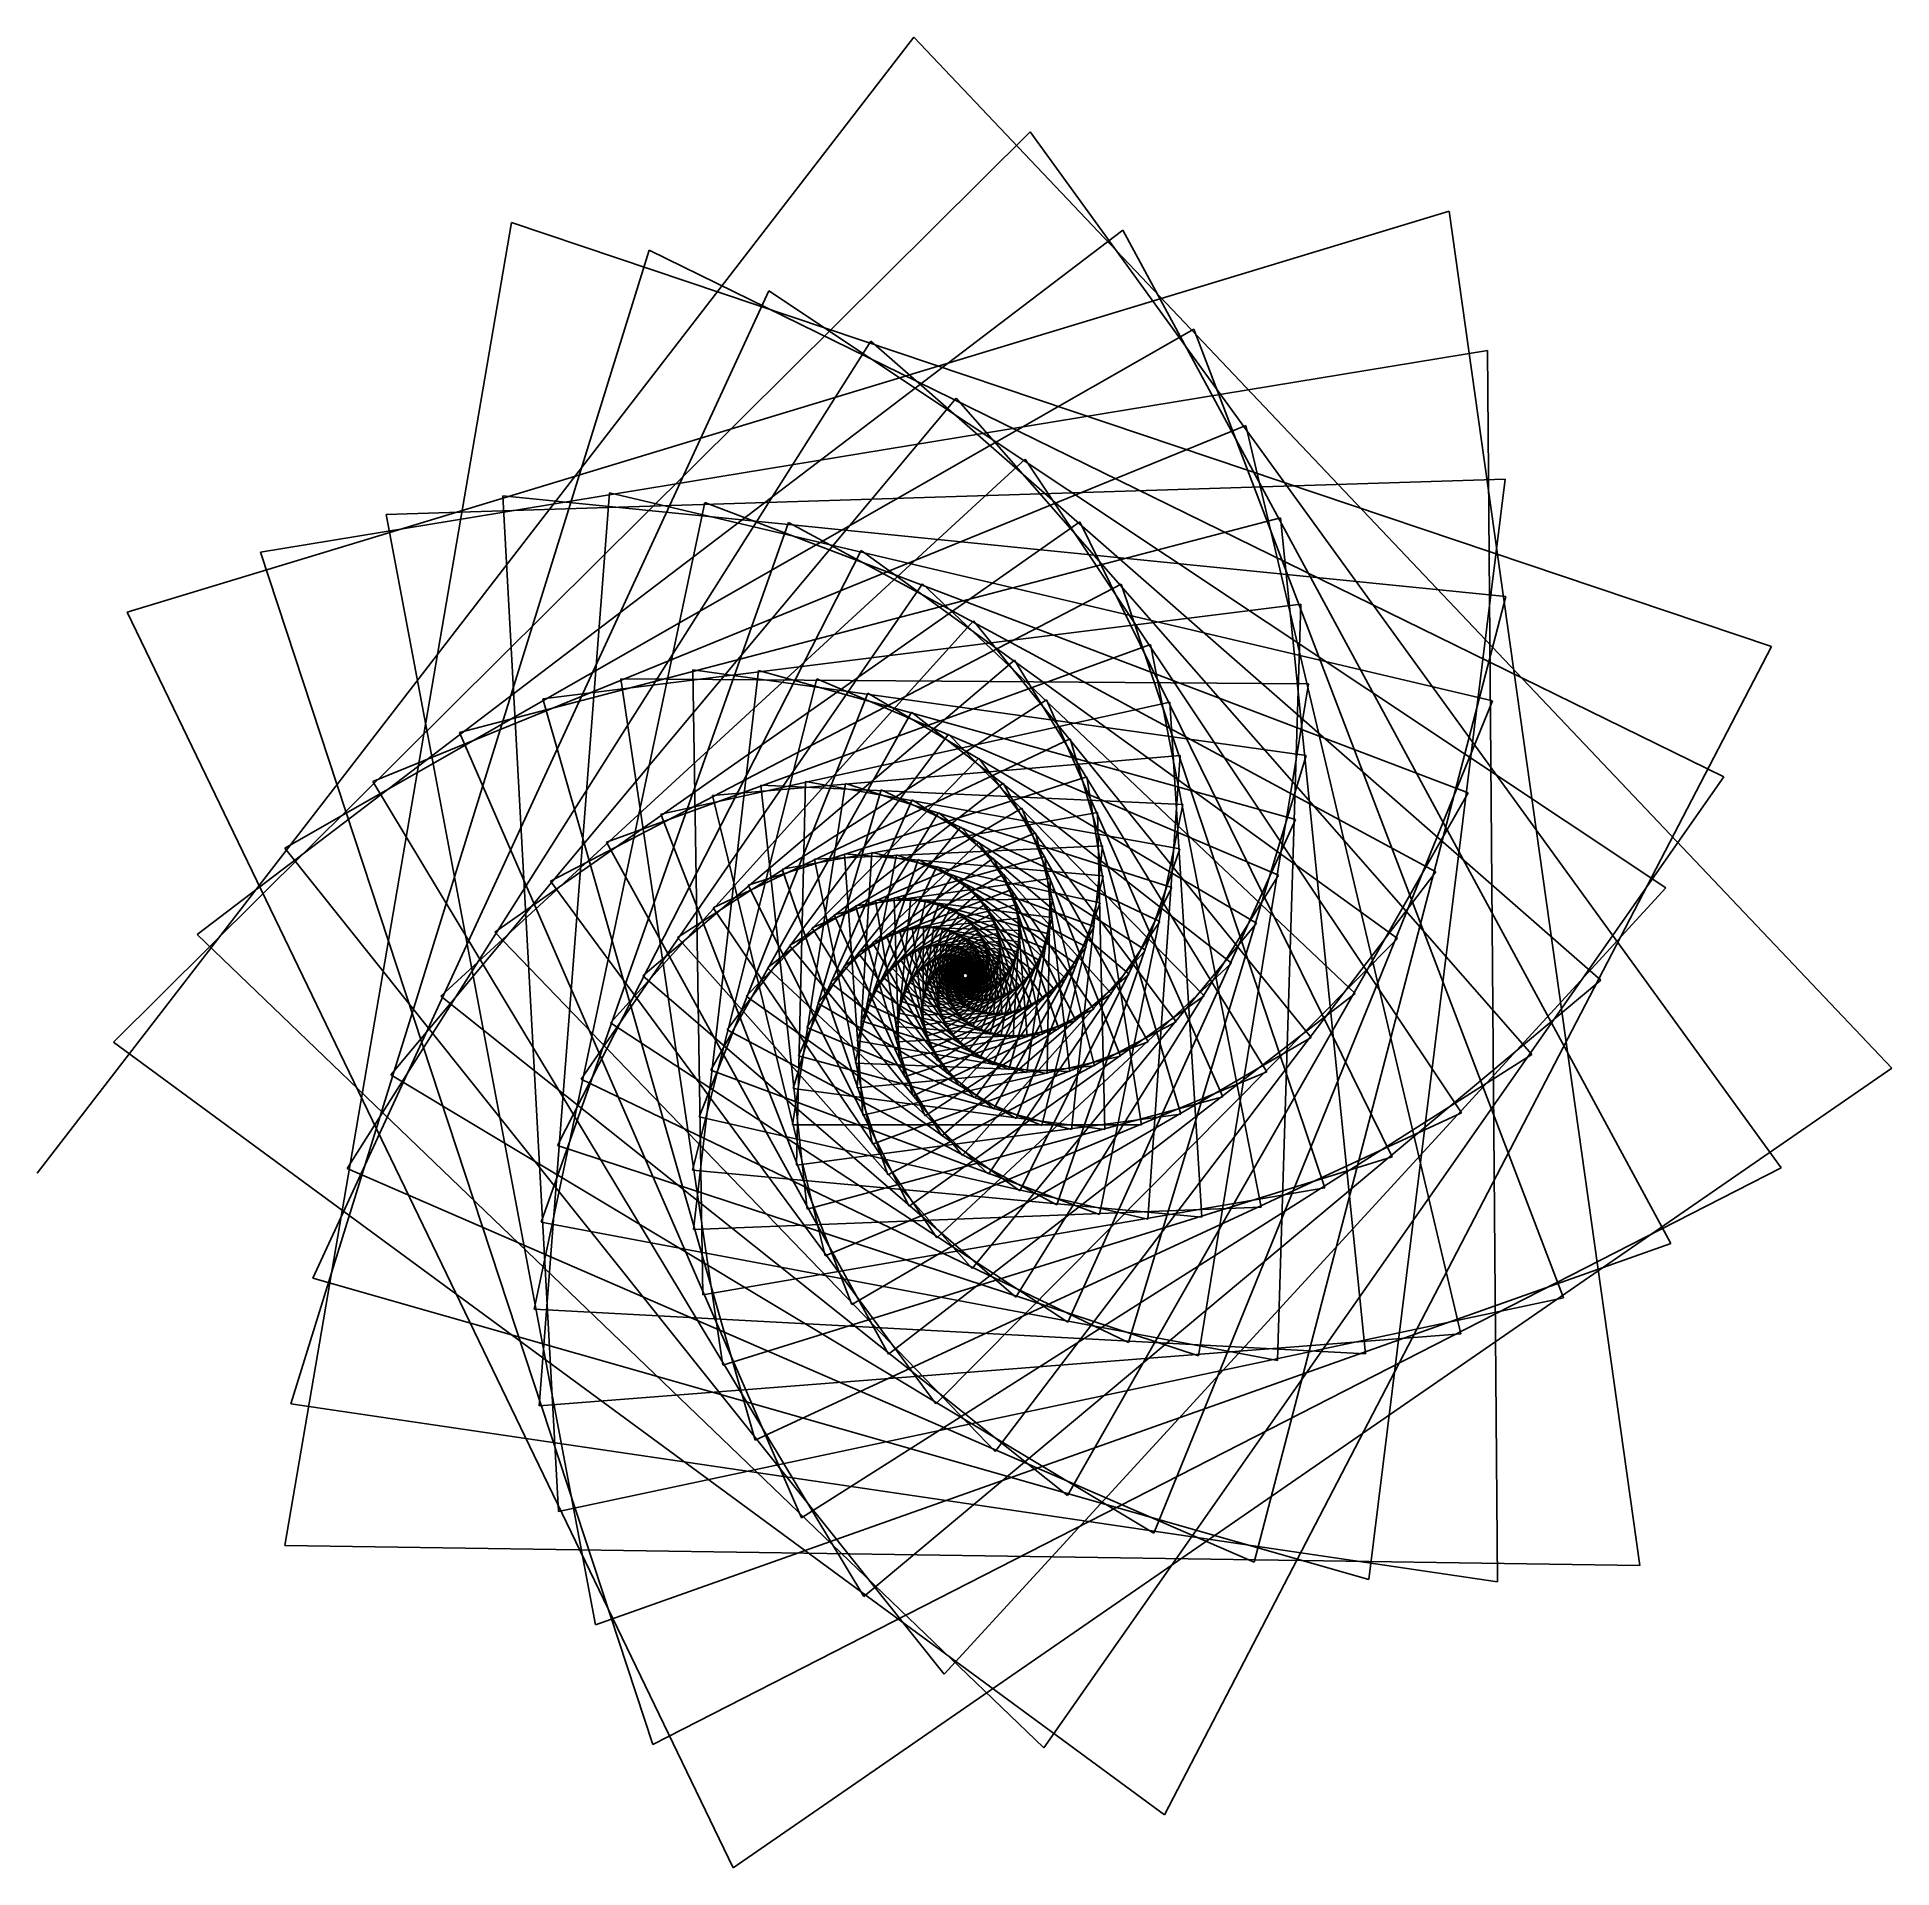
# Model space of a CAD drawing. Header units: metres. Extents: x -2416 to 3610, y -2500 to 3450.
import ezdxf

# ---------------------------------------------------------------- set-up
doc = ezdxf.new("R2010")
doc.units = ezdxf.units.M

msp = doc.modelspace()

# ---------------------------------------------------------------- linework, layer by layer
for p, q in [((432.11426, 3449.5476), (-2415.881, -242.14001)), ((3610.0923, 98.79993), (432.11426, 3449.5476)), ((810.36835, 3141.4146), (-2167.3853, 183.14117)), ((3250.796, -224.34613), (810.36835, 3141.4146)), ((2171.5474, 2884.3032), (-2122.78, 1580.9768)), ((-874.66956, 2846.5127), (-1610.9324, -1451.8313)), ((3219.4028, 1469.746), (-874.66956, 2846.5127)), ((2791.3926, -1517.2279), (2171.5474, 2884.3032)), ((1111.5479, 2821.7415), (-1895.3813, 533.33435)), ((2891.9712, -470.3009), (1111.5479, 2821.7415)), ((-427.10535, 2757.5842), (-1591.8877, -991.531)), ((3064.053, 1045.3081), (-427.10535, 2757.5842)), ((-38.314026, 2625.3162), (-1520.523, -582.9831)), ((2875.2778, 684.8657), (-38.314026, 2625.3162)), ((1342.5787, 2500.874), (-1611.2673, 813.73816)), ((2542.6855, -647.42175), (1342.5787, 2500.874)), ((2295.9702, 2431.5051), (-1690.4673, 1775.5713)), ((293.17764, 2461.39), (-1408.5773, -226.8017)), ((2664.2307, 385.48425), (293.17764, 2461.39)), ((2329.2651, -1569.8773), (2295.9702, 2431.5051)), ((569.6569, 2275.9385), (-1266.6002, 77.851685)), ((2440.5186, 143.22772), (569.6569, 2275.9385)), ((1510.864, 2187.226), (-1324.5883, 1030.4277)), ((2210.0432, -764.2385), (1510.864, 2187.226)), ((794.49756, 2077.775), (-1103.9076, 332.9715)), ((2212.2515, -46.551514), (794.49756, 2077.775)), ((2353.5293, 2012.7068), (-1281.6631, 1898.1754)), ((1910.6187, -1562.2802), (2353.5293, 2012.7068)), ((2355.4321, 1632.1494), (-902.34204, 1959.3079)), ((-902.34204, 1959.3079), (-721.7185, -1341.2593)), ((-246.87817, 1936.9294), (-801.37976, -683.92676)), ((-556.5946, 1969.0624), (-785.2444, -997.8806)), ((2312.1804, 1292.2944), (-556.5946, 1969.0624)), ((2233.438, 994.0977), (-246.87817, 1936.9294)), ((-1281.6631, 1898.1754), (-601.7174, -1710.135)), ((1624.0043, 1887.4318), (-1043.1453, 1189.9521)), ((971.7515, 1874.3656), (-928.5781, 541.4379)), ((25.734497, 1871.6699), (-778.6969, -401.8313)), ((2127.942, 737.2712), (25.734497, 1871.6699)), ((1986.1174, -188.9591), (971.7515, 1874.3656)), ((1899.3767, -829.20154), (1624.0043, 1887.4318)), ((-1690.4673, 1775.5713), (-415.80865, -2098.857)), ((261.3208, 1781.229), (-725.1339, -152.75305)), ((2003.4567, 520.52576), (261.3208, 1781.229)), ((1105.917, 1671.8954), (-747.4812, 706.77576)), ((460.88855, 1672.6882), (-647.89075, 63.135406)), ((1866.7582, 341.79382), (460.88855, 1672.6882)), ((1767.4823, -289.3415), (1105.917, 1671.8954)), ((1537.8927, -1506.0514), (2355.4321, 1632.1494)), ((-2122.78, 1580.9768), (-154.42902, -2499.8284)), ((1689.493, 1606.5817), (-773.1278, 1299.0778)), ((1614.4475, -850.48364), (1689.493, 1606.5817)), ((626.17346, 1552.2484), (-553.47546, 246.75871)), ((1723.6499, 198.42981), (626.17346, 1552.2484)), ((1201.7388, 1475.3529), (-566.33167, 832.942)), ((1560.5038, -353.10406), (1201.7388, 1475.3529)), ((1246.9065, -2326.8328), (3219.4028, 1469.746)), ((759.45703, 1425.2385), (-447.52527, 399.48233)), ((1706.9336, 1114.4873), (-284.95807, 1393.0411)), ((-284.95807, 1393.0411), (-252.8418, -637.3407)), ((-72.49188, 1390.772), (-283.64905, -425.0462)), ((1672.2806, 906.90186), (-72.49188, 1390.772)), ((1579.0176, 87.44699), (759.45703, 1425.2385)), ((1714.8396, 1348.134), (-519.2599, 1364.5742)), ((-519.2599, 1364.5742), (-187.97565, -866.6328)), ((116.85669, 1363.6511), (-286.06793, -231.94415)), ((1616.8354, 725.7342), (116.85669, 1363.6511)), ((1357.6475, -835.82263), (1714.8396, 1348.134)), ((-773.1278, 1299.0778), (-83.125854, -1109.6786)), ((1264.0408, 1288.6296), (-389.76154, 924.14325)), ((863.4048, 1296.145), (-334.93042, 523.26697)), ((282.6384, 1317.0823), (-265.41827, -59.323425)), ((1545.9541, 570.5991), (282.6384, 1317.0823)), ((1436.8118, 5.42334), (863.4048, 1296.145)), ((1211.893, -1411.8452), (2312.1804, 1292.2944)), ((1368.2532, -385.562), (1264.0408, 1288.6296)), ((425.09064, 1255.94), (-226.6001, 92.29379)), ((1464.3721, 440.52023), (425.09064, 1255.94)), ((-1043.1453, 1189.9521), (67.75897, -1362.0433)), ((940.92554, 1168.657), (-219.82361, 620.44)), ((545.00104, 1184.5474), (-174.04822, 223.02034)), ((1376.1991, 334.06677), (545.00104, 1184.5474)), ((1300.2113, -50.98236), (940.92554, 1168.657)), ((1297.5875, 1114.6287), (-221.40833, 984.6805)), ((643.58307, 1106.6694), (-111.707214, 333.4807)), ((1284.935, 249.47643), (643.58307, 1106.6694)), ((1130.1965, -792.4061), (1706.9336, 1114.4873)), ((1192.8445, -391.82147), (1297.5875, 1114.6287)), ((-1324.5883, 1030.4277), (270.5733, -1617.9404)), ((995.0509, 1045.723), (-105.618225, 693.5666)), ((722.36456, 1025.523), (-43.02368, 424.69815)), ((80.45471, 1030.6691), (51.71997, -216.39319)), ((1296.5414, 812.1453), (80.45471, 1030.6691)), ((1193.4946, 184.76303), (722.36456, 1025.523)), ((855.2538, -2109.9856), (3064.053, 1045.3081)), ((1171.6389, -85.187195), (995.0509, 1045.723)), ((-221.40833, 984.6805), (144.61823, -510.38568)), ((1306.9741, 955.378), (-64.04791, 1018.7815)), ((-64.04791, 1018.7815), (86.061584, -358.69067)), ((210.82104, 1024.21), (37.87921, -85.34277)), ((326.40414, 1003.0475), (41.00592, 33.248535)), ((427.05722, 970.5087), (57.803833, 138.71661)), ((1270.3125, 685.5488), (210.82104, 1024.21)), ((1231.9515, 575.66516), (326.40414, 1003.0475)), ((1184.7372, 482.13), (427.05722, 970.5087)), ((932.08, -1289.2645), (2233.438, 994.0977)), ((-389.76154, 924.14325), (231.21045, -668.90015)), ((1028.8351, 929.6172), (4.9422, 745.3395)), ((783.05566, 943.80914), (29.047424, 497.99304)), ((513.04224, 929.5806), (85.252686, 230.85808)), ((1131.5525, 404.23083), (513.04224, 929.5806)), ((1104.2445, 137.80975), (783.05566, 943.80914)), ((932.33496, -726.79333), (1672.2806, 906.90186)), ((1052.854, -100.52725), (1028.8351, 929.6172)), ((1035.5608, -376.6892), (1306.9741, 955.378)), ((827.6012, 863.7035), (102.025024, 554.8927)), ((584.9458, 882.89795), (120.632904, 309.84808)), ((1074.8865, 340.99124), (584.9458, 882.89795)), ((1019.04675, 106.44791), (827.6012, 863.7035)), ((-1611.2673, 813.73816), (531.33435, -1870.1992)), ((-566.33167, 832.942), (349.66983, -830.8384)), ((1045.2721, 822.0075), (109.7276, 778.4855)), ((643.60254, 832.7429), (161.53802, 376.16412)), ((857.8944, 786.9513), (173.87494, 597.05334)), ((1047.231, 724.0292), (207.15887, 795.69006)), ((207.15887, 795.69006), (266.40652, -53.440216)), ((376.01367, 792.45825), (243.37543, 115.48004)), ((296.1441, 799.5362), (248.72452, 34.72757)), ((1037.4064, 636.35657), (296.1441, 799.5362)), ((1018.28296, 559.2732), (376.01367, 792.45825)), ((1016.845, 291.2459), (643.60254, 832.7429)), ((939.3074, 88.52203), (857.8944, 786.9513)), ((896.9793, -344.60663), (1296.5414, 812.1453)), ((945.03186, -100.18713), (1045.2721, 822.0075)), ((4.9422, 745.3395), (348.09637, -247.32507)), ((109.7276, 778.4855), (298.72824, -147.95483)), ((690.0269, 781.05347), (205.87701, 430.51672)), ((446.45764, 776.70764), (248.12238, 188.20161)), ((725.35333, 729.4396), (251.86737, 473.78683)), ((507.46533, 754.3304), (260.94833, 252.54163)), ((559.26886, 727.15375), (279.99445, 308.44727)), ((992.1057, 492.7624), (446.45764, 776.70764)), ((960.89343, 436.47253), (507.46533, 754.3304)), ((926.38916, 389.92297), (559.26886, 727.15375)), ((959.16986, 253.70601), (690.0269, 781.05347)), ((696.8382, -1146.8164), (2127.942, 737.2712)), ((903.2634, 227.01562), (725.35333, 729.4396)), ((763.5023, -644.8666), (1616.8354, 725.7342)), ((848.8456, -87.14819), (1047.231, 724.0292)), ((-747.4812, 706.77576), (503.72076, -991.9022)), ((-105.618225, 693.5666), (416.94406, -349.55798)), ((875.86414, 714.87537), (242.97754, 626.19324)), ((750.7841, 679.20386), (298.0161, 506.95285)), ((602.2912, 696.78094), (303.5957, 356.09094)), ((637.09924, 664.593), (330.28613, 395.82306)), ((531.33435, -1870.1992), (2875.2778, 684.8657)), ((890.0974, 352.4551), (602.2912, 696.78094)), ((853.2831, 323.3033), (637.09924, 664.593)), ((850.21686, 209.7991), (750.7841, 679.20386)), ((777.1338, -299.5949), (1270.3125, 685.5488)), ((866.02625, 81.942444), (875.86414, 714.87537)), ((-219.82361, 620.44), (507.66006, -452.10443)), ((242.97754, 626.19324), (429.93695, 8.652161)), ((883.388, 648.4283), (308.09042, 644.03723)), ((308.09042, 644.03723), (402.00214, 70.82672)), ((767.5463, 631.36694), (343.12576, 531.11957)), ((664.27704, 631.77893), (358.79053, 428.05606)), ((882.25433, 588.2386), (368.30835, 652.2713)), ((368.30835, 652.2713), (384.41534, 129.61423)), ((471.8808, 646.255), (374.29544, 233.86719)), ((423.02277, 652.5072), (375.66364, 184.15674)), ((514.68854, 634.8836), (378.96823, 278.35266)), ((551.5263, 619.68195), (388.40088, 317.465)), ((874.1332, 534.6559), (423.02277, 652.5072)), ((860.55646, 487.79492), (471.8808, 646.255)), ((842.8933, 447.6366), (514.68854, 634.8836)), ((822.3929, 413.9055), (551.5263, 619.68195)), ((817.02075, 301.71448), (664.27704, 631.77893)), ((764.54376, -64.15036), (1037.4064, 636.35657)), ((800.8416, 200.69978), (767.5463, 631.36694)), ((799.849, 84.726074), (883.388, 648.4283)), ((102.025024, 554.8927), (523.0009, -120.854065)), ((173.87494, 597.05334), (469.76083, -55.74402)), ((776.83276, 586.7164), (386.22955, 547.3461)), ((386.22955, 547.3461), (486.27737, 163.82991)), ((684.6681, 599.2912), (388.02567, 453.45172)), ((582.61334, 601.7754), (401.42645, 351.26163)), ((608.2438, 582.1324), (417.0332, 379.88522)), ((699.0404, 567.89417), (417.10928, 472.67374)), ((779.81604, 545.8151), (426.56595, 556.6859)), ((426.56595, 556.6859), (470.6846, 202.61383)), ((628.81067, 561.5818), (434.3332, 403.599)), ((497.1955, 559.09656), (457.28662, 272.69885)), ((526.98694, 554.10254), (457.63693, 303.18964)), ((463.66623, 560.27045), (461.33636, 239.06506)), ((552.98755, 546.13635), (461.53802, 330.36566)), ((777.6609, 508.95944), (463.66623, 560.27045)), ((771.3939, 476.32492), (497.1955, 559.09656)), ((761.9589, 447.93158), (526.98694, 554.10254)), ((750.19385, 423.70193), (552.98755, 546.13635)), ((800.12317, 386.21527), (582.61334, 601.7754)), ((776.987, 364.1303), (608.2438, 582.1324)), ((622.50354, -551.8086), (1545.9541, 570.5991)), ((753.73553, 347.1393), (628.81067, 561.5818)), ((675.451, -245.27924), (1231.9515, 575.66516)), ((782.1137, 286.71777), (684.6681, 599.2912)), ((692.0246, -33.668518), (1018.28296, 559.2732)), ((749.1928, 277.44485), (699.0404, 567.89417)), ((715.2549, 201.7634), (779.81604, 545.8151)), ((741.1175, 95.026886), (882.25433, 588.2386)), ((755.7386, 198.43953), (776.83276, 586.7164)), ((-1895.3813, 533.33435), (855.2538, -2109.9856)), ((-928.5781, 541.4379), (696.8382, -1146.8164)), ((-334.93042, 523.26697), (622.50354, -551.8086)), ((29.047424, 497.99304), (591.11914, -184.79474)), ((298.0161, 506.95285), (540.29645, 82.11844)), ((343.12576, 531.11957), (509.17056, 123.35693)), ((708.16516, 538.1827), (445.32788, 486.3989)), ((445.32788, 486.3989), (537.8794, 232.26561)), ((644.74164, 540.8193), (452.5666, 422.72577)), ((575.2505, 535.96326), (468.22223, 354.1567)), ((656.51874, 520.4109), (471.09164, 437.64478)), ((712.81354, 510.58716), (472.1322, 495.3295)), ((472.1322, 495.3295), (524.8003, 257.61447)), ((593.926, 524.26215), (476.98877, 374.60687)), ((609.2123, 511.61948), (487.22165, 391.82602)), ((664.6259, 500.80923), (489.38364, 448.78183)), ((713.7092, 485.41415), (497.10388, 500.13965)), ((497.10388, 500.13965), (516.1166, 281.77628)), ((621.36945, 498.53506), (498.38254, 405.98563)), ((503.72076, -991.9022), (2003.4567, 520.52576)), ((669.5502, 482.36197), (507.01932, 456.5642)), ((540.51996, 500.01132), (509.4894, 325.10547)), ((630.6785, 485.4253), (510.01163, 417.31155)), ((558.69147, 496.26474), (510.39944, 343.81516)), ((519.96075, 501.49445), (511.2088, 304.36606)), ((574.47107, 490.7818), (513.41376, 360.40906)), ((587.906, 484.02924), (518.05853, 374.864)), ((711.5461, 462.83832), (519.96075, 501.49445)), ((706.9563, 442.9442), (540.51996, 500.01132)), ((700.51587, 425.73248), (558.69147, 496.26474)), ((692.7412, 411.12656), (574.47107, 490.7818)), ((736.8395, 403.46698), (575.2505, 535.96326)), ((684.08203, 399.00912), (587.906, 484.02924)), ((591.11914, -184.79474), (1184.7372, 482.13)), ((722.53735, 386.97614), (593.926, 524.26215)), ((707.83105, 373.946), (609.2123, 511.61948)), ((693.17017, 364.0456), (621.36945, 498.53506)), ((678.9192, 356.93637), (630.6785, 485.4253)), ((630.90485, 2.1008), (992.1057, 492.7624)), ((730.98425, 334.71765), (644.74164, 540.8193)), ((646.13184, 131.59985), (860.55646, 487.79492)), ((709.21375, 326.30713), (656.51874, 520.4109)), ((688.79285, 321.3651), (664.6259, 500.80923)), ((666.23395, 275.67938), (713.7092, 485.41415)), ((669.9876, 319.36188), (669.5502, 482.36197)), ((679.5148, 209.49846), (777.6609, 508.95944)), ((689.91895, 111.157074), (874.1332, 534.6559)), ((691.0065, 272.71332), (712.81354, 510.58716)), ((718.72253, 273.05017), (708.16516, 538.1827)), ((-43.02368, 424.69815), (675.451, -245.27924)), ((205.87701, 430.51672), (630.90485, 2.1008)), ((251.86737, 473.78683), (580.5831, 41.242462)), ((358.79053, 428.05606), (609.54315, 155.01894)), ((388.02567, 453.45172), (579.66125, 180.23076)), ((417.10928, 472.67374), (555.96136, 206.25201)), ((452.5666, 422.72577), (600.26953, 249.39352)), ((471.09164, 437.64478), (582.50494, 265.5517)), ((489.38364, 448.78183), (568.5492, 282.06586)), ((507.01932, 456.5642), (558.042, 298.44727)), ((507.66006, -452.10443), (1464.3721, 440.52023)), ((637.4404, 472.62952), (521.7239, 426.04776)), ((521.7239, 426.04776), (586.19543, 317.8637)), ((671.7747, 465.31567), (523.67755, 461.43552)), ((523.67755, 461.43552), (550.5908, 314.30655)), ((599.1038, 476.42047), (523.90704, 387.21564)), ((608.2016, 468.3107), (530.5813, 397.55286)), ((641.97046, 460.41165), (533.2068, 432.46762)), ((533.2068, 432.46762), (578.00476, 328.31952)), ((615.3643, 460.0016), (537.7555, 405.99078)), ((671.75226, 449.8399), (539.1187, 463.821)), ((539.1187, 463.821), (545.80865, 329.33856)), ((565.7661, 462.75073), (542.7302, 356.08688)), ((553.179, 464.12982), (543.3129, 343.3162)), ((576.8358, 460.0366), (543.71436, 367.55334)), ((644.57434, 448.97366), (544.2115, 436.84476)), ((544.2115, 436.84476), (571.92615, 338.6161)), ((620.78015, 451.74158), (545.1525, 412.67844)), ((586.39764, 456.31104), (545.944, 377.6696)), ((594.49274, 451.8597), (549.1248, 386.43735)), ((624.6408, 443.7316), (552.5421, 417.7759)), ((601.19183, 446.9334), (552.99664, 393.88644)), ((669.90826, 436.03256), (553.179, 464.12982)), ((645.5499, 438.45993), (554.54755, 439.45377)), ((554.54755, 439.45377), (567.71533, 348.52075)), ((606.5919, 441.74762), (557.32947, 400.0801)), ((627.14185, 436.1288), (559.73706, 421.45374)), ((610.8001, 436.4834), (561.926, 405.09702)), ((580.41486, 439.30176), (563.8422, 374.34805)), ((572.71936, 440.43527), (563.9089, 366.49512)), ((645.18335, 428.96017), (564.081, 440.5662)), ((564.081, 440.5662), (565.1223, 357.85764)), ((587.14905, 437.38348), (564.708, 381.36414)), ((666.6372, 423.9246), (565.7661, 462.75073)), ((592.9339, 434.87836), (566.3069, 387.5245)), ((628.4796, 429.04788), (566.5924, 423.88992)), ((566.5924, 423.88992), (581.3668, 362.95758)), ((613.9359, 431.28943), (566.61926, 409.03326)), ((597.8013, 431.96115), (568.4596, 392.83383)), ((601.8019, 428.7843), (571.0062, 397.31885)), ((616.12335, 426.28427), (571.2718, 411.99405)), ((643.73663, 420.52615), (572.71936, 440.43527)), ((628.8392, 422.57104), (572.9974, 425.25635)), ((572.9974, 425.25635), (579.0072, 369.13416)), ((604.9982, 425.47775), (573.80725, 401.02182)), ((607.4626, 422.1499), (576.7435, 403.9979)), ((662.29126, 413.50546), (576.8358, 460.0366)), ((584.17505, 425.4445), (577.0804, 380.25504)), ((588.8733, 424.57315), (577.2185, 385.07733)), ((578.8747, 425.72153), (577.6287, 374.92465)), ((592.96356, 423.242), (577.91003, 389.3646)), ((628.3973, 416.74814), (578.8747, 425.72153)), ((641.4526, 413.16788), (580.41486, 439.30176)), ((580.5831, 41.242462), (960.89343, 436.47253)), ((627.3171, 411.6032), (584.17505, 425.4445)), ((657.1856, 404.7164), (586.39764, 456.31104)), ((638.5473, 406.87024), (587.14905, 437.38348)), ((625.7472, 407.1382), (588.8733, 424.57315)), ((635.21265, 401.59125), (592.9339, 434.87836)), ((623.8201, 403.3381), (592.96356, 423.242)), ((651.59357, 397.47354), (594.49274, 451.8597)), ((631.6147, 397.273), (597.8013, 431.96115)), ((674.92633, 389.21176), (599.1038, 476.42047)), ((600.26953, 249.39352), (750.19385, 423.70193)), ((645.7499, 391.6694), (601.19183, 446.9334)), ((627.89496, 393.84274), (601.8019, 428.7843)), ((624.1711, 391.21933), (604.9982, 425.47775)), ((639.8504, 387.17615), (606.5919, 441.74762)), ((620.5379, 389.31525), (607.4626, 422.1499)), ((665.6009, 381.54602), (608.2016, 468.3107)), ((609.54315, 155.01894), (842.8933, 447.6366)), ((609.8399, 297.70135), (700.51587, 425.73248)), ((634.05615, 383.86133), (610.8001, 436.4834)), ((613.24207, 331.13293), (666.6372, 423.9246)), ((628.4944, 381.58527), (613.9359, 431.28943)), ((656.37573, 375.80453), (615.3643, 460.0016)), ((623.26215, 380.20856), (616.12335, 426.28427)), ((617.68713, 368.3309), (628.8392, 422.57104)), ((647.46533, 371.76517), (620.78015, 451.74158)), ((621.445, 351.36026), (645.18335, 428.96017)), ((622.18616, 234.18097), (761.9589, 447.93158)), ((624.0806, 367.69412), (628.4796, 429.04788)), ((624.5923, 326.08347), (669.90826, 436.03256)), ((639.037, 369.2096), (624.6408, 443.7316)), ((625.70123, 288.77103), (706.9563, 442.9442)), ((631.21466, 367.92245), (627.14185, 436.1288)), ((630.6861, 349.55145), (645.5499, 438.45993)), ((665.3643, 352.27197), (637.4404, 472.62952)), ((637.8235, 322.17114), (671.75226, 449.8399)), ((641.1243, 348.90128), (644.57434, 448.97366)), ((652.7157, 349.70364), (641.97046, 460.41165)), ((644.4701, 281.24246), (711.5461, 462.83832)), ((648.5333, 220.61324), (771.3939, 476.32492)), ((652.9656, 319.78687), (671.7747, 465.31567)), ((-447.52527, 399.48233), (763.5023, -644.8666)), ((161.53802, 376.16412), (692.0246, -33.668518)), ((270.5733, -1617.9404), (2664.2307, 385.48425)), ((330.28613, 395.82306), (646.13184, 131.59985)), ((417.0332, 379.88522), (648.5333, 220.61324)), ((434.3332, 403.599), (622.18616, 234.18097)), ((476.98877, 374.60687), (644.4701, 281.24246)), ((487.22165, 391.82602), (625.70123, 288.77103)), ((498.38254, 405.98563), (609.8399, 297.70135)), ((510.01163, 417.31155), (596.7325, 307.5396)), ((518.05853, 374.864), (637.8235, 322.17114)), ((523.0009, -120.854065), (1131.5525, 404.23083)), ((523.90704, 387.21564), (624.5923, 326.08347)), ((530.5813, 397.55286), (613.24207, 331.13293)), ((537.7555, 405.99078), (603.7087, 336.9766)), ((537.8794, 232.26561), (776.987, 364.1303)), ((540.29645, 82.11844), (926.38916, 389.92297)), ((543.71436, 367.55334), (641.1243, 348.90128)), ((545.1525, 412.67844), (595.88654, 343.31488)), ((545.944, 377.6696), (630.6861, 349.55145)), ((549.1248, 386.43735), (621.445, 351.36026)), ((550.5908, 314.30655), (693.17017, 364.0456)), ((552.5421, 417.7759), (589.6519, 349.89316)), ((552.99664, 393.88644), (613.41187, 354.06357)), ((555.96136, 206.25201), (800.12317, 386.21527)), ((557.32947, 400.0801), (606.55927, 357.42206)), ((558.042, 298.44727), (707.83105, 373.946)), ((559.73706, 421.45374), (584.863, 356.49838)), ((561.926, 405.09702), (600.83954, 361.22665)), ((563.8422, 374.34805), (631.21466, 367.92245)), ((563.9089, 366.49512), (639.037, 369.2096)), ((564.708, 381.36414), (624.0806, 367.69412)), ((565.1223, 357.85764), (647.46533, 371.76517)), ((566.3069, 387.5245), (617.68713, 368.3309)), ((566.61926, 409.03326), (596.18274, 365.29593)), ((567.71533, 348.52075), (656.37573, 375.80453)), ((568.4596, 392.83383), (612.05597, 369.65222)), ((568.5492, 282.06586), (722.53735, 386.97614)), ((571.0062, 397.31885), (607.1857, 371.49472)), ((571.2718, 411.99405), (592.5054, 369.4763)), ((571.92615, 338.6161), (665.6009, 381.54602)), ((573.80725, 401.02182), (603.056, 373.71274)), ((617.4857, 421.55978), (575.77264, 414.08817)), ((575.77264, 414.08817), (589.71606, 373.6403)), ((576.7435, 403.9979), (599.6308, 376.1787)), ((577.0804, 380.25504), (623.26215, 380.20856)), ((577.2185, 385.07733), (618.43054, 379.59644)), ((577.6287, 374.92465), (628.4944, 381.58527)), ((577.91003, 389.3646), (614.0462, 379.61917)), ((578.00476, 328.31952), (674.92633, 389.21176)), ((579.0072, 369.13416), (634.05615, 383.86133)), ((596.4596, 421.57257), (579.03143, 393.11163)), ((579.03143, 393.11163), (610.1341, 380.15488)), ((579.66125, 180.23076), (822.3929, 413.9055)), ((609.27094, 418.88895), (579.715, 406.30917)), ((579.715, 406.30917), (596.8627, 378.7833)), ((618.1452, 417.18274), (580.0363, 415.42706)), ((580.0363, 415.42706), (587.7171, 377.68512)), ((599.3827, 419.67056), (580.47394, 396.3235)), ((580.47394, 396.3235), (606.7057, 381.0941)), ((581.3668, 362.95758), (639.8504, 387.17615)), ((601.7675, 417.6285), (582.1399, 399.02017)), ((582.1399, 399.02017), (603.7564, 382.33633)), ((582.50494, 265.5517), (736.8395, 403.46698)), ((610.50055, 415.76547), (582.63947, 408.02158)), ((582.63947, 408.02158), (594.69946, 381.43408)), ((603.6552, 415.5249), (583.9446, 401.2306)), ((583.9446, 401.2306), (601.2707, 383.79263)), ((618.2194, 413.19702), (584.00055, 416.1211)), ((584.00055, 416.1211), (586.40826, 381.53143)), ((584.863, 356.49838), (645.7499, 391.6694)), ((611.2298, 412.83286), (585.4514, 409.20535)), ((585.4514, 409.20535), (593.08105, 384.05487)), ((590.8696, 415.98303), (585.477, 388.40518)), ((585.477, 388.40518), (613.82605, 387.31693)), ((593.73505, 415.3408), (585.6718, 391.3635)), ((585.6718, 391.3635), (610.8447, 387.0509)), ((587.62067, 416.27353), (585.69275, 385.119)), ((585.69275, 385.119), (617.07056, 388.04346)), ((605.09204, 413.425), (585.81573, 402.99057)), ((585.81573, 402.99057), (599.2239, 385.38535)), ((596.2167, 414.42987), (586.19434, 393.98074)), ((586.19434, 393.98074), (608.1526, 387.16492)), ((586.19543, 317.8637), (684.08203, 399.00912)), ((586.40826, 381.53143), (620.5379, 389.31525)), ((598.32416, 413.3244), (586.9692, 396.255)), ((586.9692, 396.255), (605.7633, 387.58395)), ((617.816, 409.63092), (587.62067, 416.27353)), ((606.12683, 411.3815), (587.6932, 404.34082)), ((587.6932, 404.34082), (597.5848, 387.04807)), ((587.7171, 377.68512), (624.1711, 391.21933)), ((600.07477, 412.0894), (587.9287, 398.1935)), ((587.9287, 398.1935), (603.68036, 388.23956)), ((611.535, 410.1296), (588.1005, 409.93042)), ((588.1005, 409.93042), (591.9456, 386.58466)), ((606.8096, 409.43573), (589.52795, 405.32465)), ((589.52795, 405.32465), (596.31793, 388.72522)), ((589.6519, 349.89316), (651.59357, 397.47354)), ((589.71606, 373.6403), (627.89496, 393.84274)), ((611.4887, 407.68103), (590.55023, 410.26526)), ((590.55023, 410.26526), (591.2304, 388.97626)), ((594.7638, 410.02206), (590.8174, 393.21725)), ((590.8174, 393.21725), (608.1948, 391.89536)), ((617.0357, 406.49564), (590.8696, 415.98303)), ((592.77606, 410.2754), (590.87396, 391.195)), ((590.87396, 391.195), (610.2033, 392.26648)), ((591.2304, 388.97626), (612.36115, 392.9673)), ((591.9456, 386.58466), (614.63556, 394.05283)), ((592.5054, 369.4763), (631.6147, 397.273)), ((611.1588, 405.5012), (592.77606, 410.2754)), ((593.08105, 384.05487), (616.9824, 395.57916)), ((615.9697, 403.7894), (593.73505, 415.3408)), ((594.69946, 381.43408), (619.345, 397.60135)), ((610.6075, 403.59457), (594.7638, 410.02206)), ((595.88654, 343.31488), (657.1856, 404.7164)), ((596.18274, 365.29593), (635.21265, 401.59125)), ((614.69946, 401.4998), (596.2167, 414.42987)), ((596.31793, 388.72522), (611.81995, 398.08133)), ((621.6526, 400.1717), (596.4596, 421.57257)), ((596.7325, 307.5396), (692.7412, 411.12656)), ((596.8627, 378.7833), (621.6526, 400.1717)), ((597.5848, 387.04807), (613.29584, 399.60605)), ((613.29584, 399.60605), (598.32416, 413.3244)), ((599.2239, 385.38535), (614.69946, 401.4998)), ((619.345, 397.60135), (599.3827, 419.67056)), ((599.6308, 376.1787), (623.8201, 403.3381)), ((611.81995, 398.08133), (600.07477, 412.0894)), ((600.83954, 361.22665), (638.5473, 406.87024)), ((601.2707, 383.79263), (615.9697, 403.7894)), ((616.9824, 395.57916), (601.7675, 417.6285)), ((603.056, 373.71274), (625.7472, 407.1382)), ((614.63556, 394.05283), (603.6552, 415.5249)), ((603.68036, 388.23956), (611.1588, 405.5012)), ((603.7087, 336.9766), (662.29126, 413.50546)), ((603.7564, 382.33633), (617.0357, 406.49564)), ((612.36115, 392.9673), (605.09204, 413.425)), ((605.7633, 387.58395), (611.4887, 407.68103)), ((610.2033, 392.26648), (606.12683, 411.3815)), ((606.55927, 357.42206), (641.4526, 413.16788)), ((606.7057, 381.0941), (617.816, 409.63092)), ((608.1948, 391.89536), (606.8096, 409.43573)), ((607.1857, 371.49472), (627.3171, 411.6032)), ((608.1526, 387.16492), (611.535, 410.1296)), ((617.07056, 388.04346), (609.27094, 418.88895)), ((610.1341, 380.15488), (618.2194, 413.19702)), ((613.82605, 387.31693), (610.50055, 415.76547)), ((610.8447, 387.0509), (611.2298, 412.83286)), ((612.05597, 369.65222), (628.3973, 416.74814)), ((613.41187, 354.06357), (643.73663, 420.52615)), ((614.0462, 379.61917), (618.1452, 417.18274)), ((618.43054, 379.59644), (617.4857, 421.55978)), ((-1103.9076, 332.9715), (932.08, -1289.2645)), ((-111.707214, 333.4807), (777.1338, -299.5949)), ((120.632904, 309.84808), (764.54376, -64.15036)), ((279.99445, 308.44727), (741.1175, 95.026886)), ((303.5957, 356.09094), (689.91895, 111.157074)), ((349.66983, -830.8384), (1866.7582, 341.79382)), ((388.40088, 317.465), (715.2549, 201.7634)), ((401.42645, 351.26163), (679.5148, 209.49846)), ((416.94406, -349.55798), (1376.1991, 334.06677)), ((457.63693, 303.18964), (718.72253, 273.05017)), ((461.53802, 330.36566), (691.0065, 272.71332)), ((468.22223, 354.1567), (666.23395, 275.67938)), ((469.76083, -55.74402), (1074.8865, 340.99124)), ((470.6846, 202.61383), (817.02075, 301.71448)), ((486.27737, 163.82991), (853.2831, 323.3033)), ((509.17056, 123.35693), (890.0974, 352.4551)), ((509.4894, 325.10547), (688.79285, 321.3651)), ((510.39944, 343.81516), (669.9876, 319.36188)), ((511.2088, 304.36606), (709.21375, 326.30713)), ((513.41376, 360.40906), (652.9656, 319.78687)), ((516.1166, 281.77628), (730.98425, 334.71765)), ((524.8003, 257.61447), (753.73553, 347.1393)), ((542.7302, 356.08688), (652.7157, 349.70364)), ((543.3129, 343.3162), (665.3643, 352.27197)), ((545.80865, 329.33856), (678.9192, 356.93637)), ((-553.47546, 246.75871), (932.33496, -726.79333)), ((260.94833, 252.54163), (799.849, 84.726074)), ((348.09637, -247.32507), (1284.935, 249.47643)), ((378.96823, 278.35266), (755.7386, 198.43953)), ((402.00214, 70.82672), (959.16986, 253.70601)), ((429.93695, 8.652161), (1016.845, 291.2459)), ((457.28662, 272.69885), (749.1928, 277.44485)), ((461.33636, 239.06506), (782.1137, 286.71777)), ((-2167.3853, 183.14117), (1246.9065, -2326.8328)), ((-174.04822, 223.02034), (896.9793, -344.60663)), ((85.252686, 230.85808), (848.8456, -87.14819)), ((231.21045, -668.90015), (1723.6499, 198.42981)), ((248.12238, 188.20161), (866.02625, 81.942444)), ((298.72824, -147.95483), (1193.4946, 184.76303)), ((374.29544, 233.86719), (800.8416, 200.69978)), ((375.66364, 184.15674), (850.21686, 209.7991)), ((384.41534, 129.61423), (903.2634, 227.01562)), ((57.803833, 138.71661), (945.03186, -100.18713)), ((67.75897, -1362.0433), (2440.5186, 143.22772)), ((266.40652, -53.440216), (1104.2445, 137.80975)), ((-1266.6002, 77.851685), (1211.893, -1411.8452)), ((-647.89075, 63.135406), (1130.1965, -792.4061)), ((-226.6001, 92.29379), (1035.5608, -376.6892)), ((-154.42902, -2499.8284), (3610.0923, 98.79993)), ((144.61823, -510.38568), (1579.0176, 87.44699)), ((243.37543, 115.48004), (939.3074, 88.52203)), ((248.72452, 34.72757), (1019.04675, 106.44791)), ((41.00592, 33.248535), (1052.854, -100.52725)), ((86.061584, -358.69067), (1436.8118, 5.42334)), ((-265.41827, -59.323425), (1192.8445, -391.82147)), ((-83.125854, -1109.6786), (2212.2515, -46.551514)), ((51.71997, -216.39319), (1300.2113, -50.98236)), ((37.87921, -85.34277), (1171.6389, -85.187195)), ((-725.1339, -152.75305), (1357.6475, -835.82263)), ((-1408.5773, -226.8017), (1537.8927, -1506.0514)), ((-415.80865, -2098.857), (3250.796, -224.34613)), ((-286.06793, -231.94415), (1368.2532, -385.562)), ((-187.97565, -866.6328), (1986.1174, -188.9591)), ((-252.8418, -637.3407), (1767.4823, -289.3415)), ((-283.64905, -425.0462), (1560.5038, -353.10406)), ((-778.6969, -401.8313), (1614.4475, -850.48364)), ((-601.7174, -1710.135), (2891.9712, -470.3009)), ((-1520.523, -582.9831), (1910.6187, -1562.2802)), ((-721.7185, -1341.2593), (2542.6855, -647.42175)), ((-801.37976, -683.92676), (1899.3767, -829.20154)), ((-785.2444, -997.8806), (2210.0432, -764.2385)), ((-1591.8877, -991.531), (2329.2651, -1569.8773)), ((-1610.9324, -1451.8313), (2791.3926, -1517.2279))]:
    msp.add_line(p, q)

doc.saveas('drawing.dxf')
